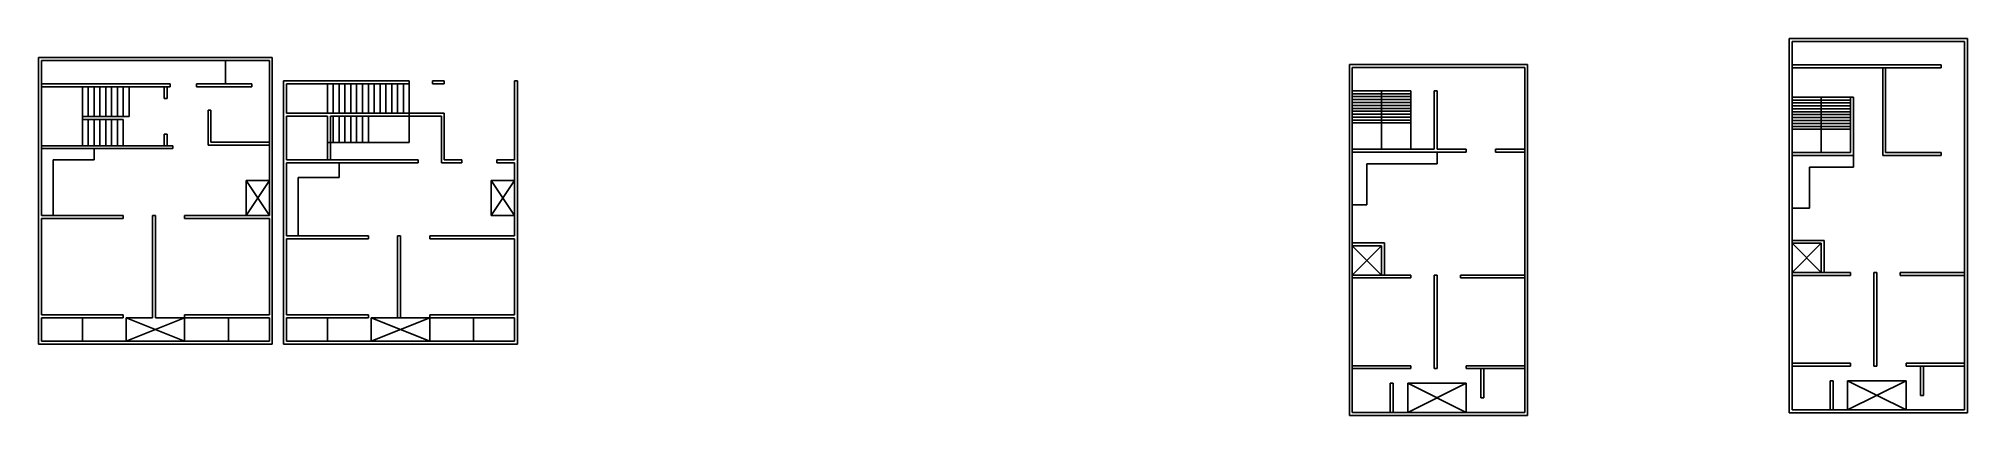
# Model space of a CAD drawing. Header units: inches. Extents: x -2678 to 1283, y 6 to 779.
import ezdxf

# ---------------------------------------------------------------- set-up
doc = ezdxf.new("R2010")
doc.units = ezdxf.units.IN
doc.header["$MEASUREMENT"] = 0

msp = doc.modelspace()

# ---------------------------------------------------------------- linework, layer by layer
for p, q in [((917.1, 779.1), (1283.1, 779.1)), ((917.1, 11.1), (917.1, 779.1)), ((923.1, 773.1), (1277.1, 773.1)), ((923.1, 17.1), (923.1, 773.1)), ((923.1, 773.1), (923.1, 725.1)), ((1277.1, 773.1), (1277.1, 17.1)), ((1283.1, 779.1), (1283.1, 11.1)), ((-2677.8, 740.2), (-2197.8, 740.2)), ((-2677.8, 152.2), (-2677.8, 740.2)), ((-2671.8, 734.2), (-2203.8, 734.2)), ((-2671.8, 734.2), (-2671.8, 686.2)), ((-2671.8, 416.2), (-2671.8, 734.2)), ((-2293.8, 734.2), (-2293.8, 686.2)), ((-2203.8, 734.2), (-2287.8, 734.2)), ((-2203.8, 734.2), (-2203.8, 530.2)), ((-2197.8, 740.2), (-2197.8, 152.2)), ((380, 726), (14, 726)), ((14, 726), (14, 6)), ((20, 720), (20, 12)), ((374, 720), (20, 720)), ((20, 720), (140, 720)), ((374, 12), (374, 720)), ((380, 6), (380, 726)), ((923.1, 725.1), (1229.1, 725.1)), ((923.1, 725.1), (923.1, 569.1)), ((923.1, 719.1), (1229.1, 719.1)), ((1109.1, 659.1), (1109.1, 719.1)), ((1115.1, 659.1), (1115.1, 719.1)), ((1229.1, 719.1), (1229.1, 725.1)), ((-2671.8, 686.2), (-2407.8, 686.2)), ((-2671.8, 686.2), (-2431.8, 686.2)), ((-2671.8, 680.2), (-2671.8, 560.2)), ((-2437.8, 680.2), (-2671.8, 680.2)), ((-2587.8, 559.3), (-2587.8, 680.2)), ((-2575.8, 679.3), (-2575.8, 619.3)), ((-2563.8, 679.3), (-2563.8, 619.3)), ((-2551.8, 679.3), (-2551.8, 619.3)), ((-2539.8, 679.3), (-2539.8, 619.3)), ((-2527.8, 679.3), (-2527.8, 619.3)), ((-2515.8, 679.3), (-2515.8, 619.3)), ((-2503.8, 679.3), (-2503.8, 619.3)), ((-2491.8, 679.3), (-2491.8, 619.3)), ((-2437.8, 680.2), (-2431.8, 680.2)), ((-2431.8, 680.2), (-2407.8, 680.2)), ((-2407.8, 680.2), (-2431.8, 680.2)), ((-2419.8, 680.2), (-2419.8, 656.2)), ((-2419.8, 656.2), (-2419.8, 680.2)), ((-2413.8, 680.2), (-2413.8, 656.2)), ((-2407.8, 680.2), (-2407.8, 686.2)), ((-2353.8, 680.2), (-2353.8, 686.2)), ((-2353.8, 686.2), (-2239.8, 686.2)), ((-2239.8, 680.2), (-2353.8, 680.2)), ((-2329.8, 680.2), (-2353.8, 680.2)), ((-2287.8, 686.2), (-2239.8, 686.2)), ((-2239.8, 686.2), (-2239.8, 680.2)), ((-2203.8, 686.2), (-2203.8, 680.2)), ((-2174.6, 692.2), (-1916.6, 692.2)), ((-2174.6, 152.2), (-2174.6, 692.2)), ((-2168.6, 686.2), (-1916.6, 686.2)), ((-2168.6, 686.2), (-1916.6, 686.2)), ((-2168.6, 626.2), (-2168.6, 686.2)), ((-2084.6, 686.2), (-2084.6, 626.2)), ((-2072.6, 686.2), (-2072.6, 626.2)), ((-2060.6, 686.2), (-2060.6, 626.2)), ((-2048.6, 686.2), (-2048.6, 626.2)), ((-2036.6, 686.2), (-2036.6, 626.2)), ((-2024.6, 686.2), (-2024.6, 626.2)), ((-2012.6, 686.2), (-2012.6, 626.2)), ((-2000.6, 686.2), (-2000.6, 626.2)), ((-1988.6, 686.2), (-1988.6, 626.2)), ((-1976.6, 686.2), (-1976.6, 626.2)), ((-1964.6, 686.2), (-1964.6, 626.2)), ((-1952.6, 686.2), (-1952.6, 626.2)), ((-1940.6, 686.2), (-1940.6, 626.2)), ((-1928.6, 686.2), (-1928.6, 626.2)), ((-1916.6, 686.2), (-1916.6, 692.2)), ((-1916.6, 686.2), (-1916.6, 626.2)), ((-1850.6, 692.2), (-1868.6, 692.2)), ((-1868.6, 692.2), (-1868.6, 686.2)), ((-1868.6, 692.2), (-1844.6, 692.2)), ((-1868.6, 686.2), (-1850.6, 686.2)), ((-1868.6, 686.2), (-1850.6, 686.2)), ((-1850.6, 686.2), (-1844.6, 686.2)), ((-1844.6, 686.2), (-1844.6, 692.2)), ((-1700.6, 686.2), (-1700.6, 692.2)), ((-1700.6, 692.2), (-1694.6, 692.2)), ((-1700.6, 686.2), (-1700.6, 530.2)), ((-1694.6, 692.2), (-1694.6, 152.2)), ((-2419.8, 656.2), (-2413.8, 656.2)), ((80, 672), (20, 672)), ((80, 666), (20, 666)), ((80, 660), (20, 660)), ((80, 654), (20, 654)), ((80, 648), (20, 648)), ((80, 642), (20, 642)), ((80, 636), (20, 636)), ((80, 552), (80, 672)), ((80, 672), (140, 672)), ((80, 672), (140, 672)), ((80, 672), (140, 672)), ((80, 672), (140, 672)), ((80, 672), (140, 672)), ((80, 666), (140, 666)), ((140, 660), (80, 660)), ((140, 654), (80, 654)), ((140, 648), (80, 648)), ((140, 642), (80, 642)), ((140, 636), (80, 636)), ((140, 672), (140, 552)), ((188, 672), (188, 552)), ((188, 672), (194, 672)), ((194, 672), (194, 552)), ((1043.1, 659.1), (923.1, 659.1)), ((923.1, 659.1), (923.1, 653.1)), ((923.1, 653.1), (983.1, 653.1)), ((923.1, 647.1), (1043.1, 647.1)), ((923.1, 641.1), (1043.1, 641.1)), ((923.1, 635.1), (1043.1, 635.1)), ((983.1, 653.1), (983.1, 659.1)), ((983.1, 659.1), (983.1, 545.1)), ((983.1, 653.1), (1043.1, 653.1)), ((1043.1, 659.1), (1049.1, 659.1)), ((1043.1, 635.1), (1043.1, 659.1)), ((1043.1, 659.1), (1049.1, 659.1)), ((1043.1, 545.1), (1043.1, 635.1)), ((1049.1, 659.1), (1049.1, 635.1)), ((1049.1, 545.1), (1049.1, 635.1)), ((1109.1, 659.1), (1109.1, 539.1)), ((1115.1, 659.1), (1115.1, 545.1)), ((-2491.8, 619.3), (-2587.8, 619.3)), ((-2503.8, 613.3), (-2587.8, 613.3)), ((-2575.8, 613.3), (-2575.8, 559.3)), ((-2563.8, 613.3), (-2563.8, 559.3)), ((-2551.8, 613.3), (-2551.8, 559.3)), ((-2539.8, 613.3), (-2539.8, 559.3)), ((-2527.8, 613.3), (-2527.8, 559.3)), ((-2515.8, 613.3), (-2515.8, 559.3)), ((-2503.8, 613.3), (-2503.8, 559.3)), ((-2329.8, 566.3), (-2329.8, 632.2)), ((-2323.8, 632.2), (-2329.8, 632.2)), ((-2323.8, 566.3), (-2323.8, 632.2)), ((-2084.6, 626.2), (-2168.6, 626.2)), ((-2168.6, 572.2), (-2168.6, 620.2)), ((-2084.6, 620.2), (-2168.6, 620.2)), ((-1850.6, 626.2), (-2084.6, 626.2)), ((-2084.6, 620.2), (-2084.6, 572.2)), ((-2084.6, 566.2), (-2084.6, 620.2)), ((-1850.6, 620.2), (-2078.6, 620.2)), ((-2078.6, 620.2), (-2078.6, 566.2)), ((-2078.6, 530.2), (-2078.6, 620.2)), ((-2072.6, 620.2), (-2072.6, 566.2)), ((-2060.6, 620.2), (-2060.6, 566.2)), ((-2048.6, 620.2), (-2048.6, 566.2)), ((-2036.6, 620.2), (-2036.6, 566.2)), ((-2024.6, 620.2), (-2024.6, 566.2)), ((-2012.6, 620.2), (-2012.6, 566.2)), ((-2000.6, 620.2), (-2000.6, 566.2)), ((-1916.5, 566.2), (-1916.6, 626.2)), ((-1850.6, 626.2), (-1844.6, 626.2)), ((-1850.6, 620.2), (-1850.6, 530.2)), ((-1844.6, 626.2), (-1844.6, 530.2)), ((80, 630), (20, 630)), ((80, 624), (20, 624)), ((80, 618), (20, 618)), ((80, 612), (20, 612)), ((80, 612), (20, 612)), ((80, 606), (20, 606)), ((140, 630), (80, 630)), ((140, 624), (80, 624)), ((140, 618), (80, 618)), ((140, 612), (80, 612)), ((140, 606), (80, 606)), ((923.1, 629.1), (1043.1, 629.1)), ((923.1, 623.1), (1043.1, 623.1)), ((923.1, 617.1), (1043.1, 617.1)), ((923.1, 611.1), (1043.1, 611.1)), ((923.1, 605.1), (1043.1, 605.1)), ((923.1, 599.1), (1043.1, 599.1)), ((-2437.8, 559.3), (-2671.8, 559.3)), ((-2587.8, 566.2), (-2587.8, 566.2)), ((-2587.8, 559.3), (-2419.7, 559.3)), ((-2437.8, 559.3), (-2431.8, 559.3)), ((-2401.8, 559.3), (-2431.8, 559.3)), ((-2419.8, 559.3), (-2419.8, 583.3)), ((-2419.8, 583.3), (-2413.8, 583.3)), ((-2413.8, 583.3), (-2413.8, 559.3)), ((-2401.8, 559.3), (-2401.8, 553.3)), ((-2329.8, 566.3), (-2329.8, 560.3)), ((-2329.8, 560.3), (-2323.8, 560.3)), ((-2203.8, 566.3), (-2323.8, 566.3)), ((-2323.8, 560.3), (-2203.8, 560.3)), ((-2203.8, 560.3), (-2203.8, 566.3)), ((-2168.6, 530.2), (-2168.6, 572.2)), ((-2084.6, 530.2), (-2084.6, 572.2)), ((-2084.6, 566.2), (-1916.5, 566.2)), ((923.1, 545.1), (923.1, 593.1)), ((923.1, 593.1), (1043.1, 593.1)), ((-2401.8, 553.3), (-2671.8, 553.3)), ((-2647.8, 416.2), (-2647.8, 530.3)), ((-2647.8, 530.3), (-2563.8, 530.3)), ((-2563.8, 530.3), (-2563.8, 553.3)), ((-2203.8, 524.2), (-2203.8, 530.2)), ((-2203.8, 524.2), (-2203.8, 416.2)), ((-1898.6, 530.2), (-2168.6, 530.2)), ((-2168.6, 530.2), (-2084.6, 530.2)), ((-2168.6, 374.2), (-2168.6, 524.2)), ((-1898.6, 524.2), (-2168.6, 524.2)), ((-2060.6, 494.2), (-2060.6, 524.2)), ((-1898.6, 530.2), (-1898.6, 524.2)), ((-1850.6, 530.2), (-1850.6, 524.2)), ((-1844.6, 524.2), (-1850.6, 524.2)), ((-1844.6, 530.2), (-1808.6, 530.2)), ((-1844.6, 524.2), (-1808.6, 524.2)), ((-1808.6, 530.2), (-1808.6, 524.2)), ((-1736.6, 524.2), (-1736.6, 530.2)), ((-1736.6, 530.2), (-1700.6, 530.2)), ((-1700.6, 524.2), (-1736.6, 524.2)), ((-1736.6, 524.2), (-1700.6, 524.2)), ((-1700.6, 524.2), (-1700.6, 374.2)), ((-1700.6, 524.2), (-1700.6, 488.2)), ((68, 552), (20, 552)), ((20, 552), (20, 546)), ((20, 552), (80, 552)), ((20, 546), (68, 546)), ((194, 522), (50, 522)), ((50, 522), (50, 438)), ((188, 552), (68, 552)), ((188, 546), (68, 546)), ((188, 546), (194, 546)), ((254, 552), (194, 552)), ((194, 546), (194, 522)), ((194, 546), (254, 546)), ((254, 552), (254, 546)), ((374, 552), (314, 552)), ((314, 546), (314, 552)), ((374, 546), (314, 546)), ((314, 546), (374, 546)), ((374, 546), (374, 552)), ((923.1, 545.1), (1043.1, 545.1)), ((923.1, 539.1), (1043.1, 539.1)), ((1049.1, 515.1), (959.1, 515.1)), ((959.1, 515.1), (959.1, 431.1)), ((1049.1, 539.1), (1043.1, 539.1)), ((1049.1, 545.1), (1049.1, 539.1)), ((1049.1, 539.1), (1049.1, 515.1)), ((1109.1, 539.1), (1229.1, 539.1)), ((1115.1, 545.1), (1229.1, 545.1)), ((1229.1, 539.1), (1229.1, 545.1)), ((-2203.8, 488.2), (-2251.8, 488.2)), ((-2203.8, 416.2), (-2251.8, 488.2)), ((-2251.8, 488.2), (-2251.8, 416.2)), ((-2251.8, 416.2), (-2203.8, 488.2)), ((-2144.6, 374.2), (-2144.6, 494.2)), ((-2144.6, 494.2), (-2060.6, 494.2)), ((-1700.6, 488.2), (-1748.6, 488.2)), ((-1748.6, 488.2), (-1748.6, 416.2)), ((-1700.6, 416.2), (-1748.6, 488.2)), ((-1748.6, 488.2), (-1748.6, 416.2)), ((-1748.6, 416.2), (-1700.6, 488.2)), ((50, 438), (20, 438)), ((-2503.8, 416.2), (-2671.8, 416.2)), ((-2503.8, 410.2), (-2671.8, 410.2)), ((-2671.8, 212.2), (-2671.8, 410.2)), ((-2503.8, 410.2), (-2503.8, 416.2)), ((-2443.8, 416.2), (-2443.8, 206.2)), ((-2437.8, 416.2), (-2443.8, 416.2)), ((-2437.8, 206.2), (-2437.8, 416.2)), ((-2203.8, 416.2), (-2377.8, 416.2)), ((-2377.8, 410.2), (-2377.8, 416.2)), ((-2203.8, 410.2), (-2377.8, 410.2)), ((-2251.8, 416.2), (-2203.8, 416.2)), ((-2203.8, 410.2), (-2203.8, 212.2)), ((-1748.6, 416.2), (-1700.6, 416.2)), ((959.1, 431.1), (923.1, 431.1)), ((-2000.6, 374.2), (-2168.6, 374.2)), ((-2168.6, 374.2), (-2144.6, 374.2)), ((-2000.6, 368.2), (-2168.6, 368.2)), ((-2168.6, 212.2), (-2168.6, 368.2)), ((-2000.6, 368.2), (-2000.6, 374.2)), ((-1940.6, 374.2), (-1940.6, 206.2)), ((-1934.6, 374.2), (-1940.6, 374.2)), ((-1934.6, 374.2), (-1940.6, 374.2)), ((-1934.6, 206.2), (-1934.6, 374.2)), ((-1700.6, 374.2), (-1874.6, 374.2)), ((-1874.6, 368.2), (-1874.6, 374.2)), ((-1700.6, 368.2), (-1874.6, 368.2)), ((-1700.6, 212.2), (-1700.6, 368.2)), ((-1700.6, 368.2), (-1700.6, 212.2)), ((20, 360), (80, 360)), ((80, 360), (86, 360)), ((86, 360), (86, 354)), ((923.1, 365.1), (983.1, 365.1)), ((983.1, 299.1), (923.1, 359.1)), ((923.1, 359.1), (983.1, 359.1)), ((983.1, 359.1), (923.1, 299.1)), ((983.1, 365.1), (989.1, 365.1)), ((983.1, 359.1), (983.1, 299.1)), ((989.1, 365.1), (989.1, 359.1)), ((989.1, 359.1), (989.1, 299.1)), ((20, 294), (20, 354)), ((20, 354), (80, 354)), ((80, 294), (20, 354)), ((20, 354), (80, 354)), ((80, 354), (20, 294)), ((80, 354), (80, 294)), ((86, 354), (86, 294)), ((20, 294), (140, 294)), ((20, 288), (140, 288)), ((140, 288), (140, 294)), ((188, 294), (194, 294)), ((188, 288), (188, 294)), ((188, 294), (194, 294)), ((188, 288), (188, 102)), ((194, 294), (194, 288)), ((194, 102), (194, 288)), ((242, 294), (374, 294)), ((242, 288), (242, 294)), ((242, 288), (374, 288)), ((923.1, 299.1), (1043.1, 299.1)), ((923.1, 293.1), (1043.1, 293.1)), ((1043.1, 293.1), (1043.1, 299.1)), ((1091.1, 293.1), (1091.1, 299.1)), ((1091.1, 299.1), (1097.1, 299.1)), ((1091.1, 293.1), (1091.1, 107.1)), ((1097.1, 299.1), (1097.1, 293.1)), ((1097.1, 107.1), (1097.1, 293.1)), ((1145.1, 299.1), (1277.1, 299.1)), ((1145.1, 293.1), (1145.1, 299.1)), ((1145.1, 293.1), (1277.1, 293.1)), ((-2671.8, 212.2), (-2503.8, 212.2)), ((-2671.8, 158.2), (-2671.8, 206.2)), ((-2503.8, 206.2), (-2671.8, 206.2)), ((-2671.8, 206.2), (-2587.8, 206.2)), ((-2587.8, 206.2), (-2587.8, 158.2)), ((-2503.8, 206.2), (-2503.8, 212.2)), ((-2497.8, 206.2), (-2443.8, 206.2)), ((-2377.8, 206.2), (-2497.8, 158.2)), ((-2497.8, 158.2), (-2497.8, 206.2)), ((-2497.8, 206.2), (-2377.8, 158.2)), ((-2437.8, 206.2), (-2377.8, 206.2)), ((-2377.8, 206.2), (-2377.8, 212.2)), ((-2377.8, 212.2), (-2203.8, 212.2)), ((-2203.8, 206.2), (-2377.8, 206.2)), ((-2377.8, 206.2), (-2377.8, 158.2)), ((-2287.8, 206.2), (-2287.8, 158.2)), ((-2203.8, 206.2), (-2203.8, 158.2)), ((-2168.6, 212.2), (-2000.6, 212.2)), ((-2168.6, 158.2), (-2168.6, 206.2)), ((-2000.6, 206.2), (-2168.6, 206.2)), ((-2168.6, 206.2), (-2084.6, 206.2)), ((-2084.6, 206.2), (-2084.6, 158.2)), ((-2000.6, 212.2), (-2000.6, 206.2)), ((-1994.6, 158.2), (-1994.6, 206.2)), ((-1994.6, 206.2), (-1940.6, 206.2)), ((-1874.6, 206.2), (-1994.6, 158.2)), ((-1994.6, 158.2), (-1994.6, 206.2)), ((-1994.6, 206.2), (-1874.6, 158.2)), ((-1940.6, 206.2), (-1934.6, 206.2)), ((-1934.6, 206.2), (-1874.6, 206.2)), ((-1874.6, 206.2), (-1874.6, 212.2)), ((-1874.6, 212.2), (-1700.6, 212.2)), ((-1700.6, 206.2), (-1874.6, 206.2)), ((-1874.6, 206.2), (-1874.6, 158.2)), ((-1700.6, 206.2), (-1784.6, 206.2)), ((-1784.6, 206.2), (-1784.6, 158.2)), ((-1700.6, 158.2), (-1700.6, 206.2)), ((-1700.6, 158.2), (-1700.6, 206.2)), ((-1700.6, 206.2), (-1700.6, 158.2)), ((-2168.6, 158.2), (-2168.6, 164.2)), ((20, 12), (20, 192)), ((-2197.8, 152.2), (-2677.8, 152.2)), ((-2203.8, 158.2), (-2671.8, 158.2)), ((-1694.6, 152.2), (-2174.6, 152.2)), ((-1700.6, 158.2), (-2168.6, 158.2)), ((-1874.6, 158.2), (-1994.6, 158.2)), ((-1940.6, 158.2), (-1934.6, 158.2)), ((20, 108), (140, 108)), ((20, 102), (20, 108)), ((140, 102), (20, 102)), ((140, 108), (140, 102)), ((188, 102), (194, 102)), ((254, 108), (374, 108)), ((254, 102), (254, 108)), ((374, 102), (254, 102)), ((284, 42), (284, 102)), ((374, 102), (290, 102)), ((290, 102), (290, 42)), ((374, 108), (374, 102)), ((923.1, 113.1), (1043.1, 113.1)), ((1043.1, 107.1), (923.1, 107.1)), ((1043.1, 113.1), (1043.1, 107.1)), ((1091.1, 107.1), (1097.1, 107.1)), ((1157.1, 113.1), (1277.1, 113.1)), ((1157.1, 107.1), (1157.1, 113.1)), ((1277.1, 107.1), (1157.1, 107.1)), ((1187.1, 47.1), (1187.1, 107.1)), ((1277.1, 107.1), (1193.1, 107.1)), ((1193.1, 107.1), (1193.1, 47.1)), ((104, 72), (98, 72)), ((98, 72), (98, 12)), ((104, 12), (104, 72)), ((134, 72), (254, 72)), ((254, 12), (134, 72)), ((134, 72), (134, 12)), ((134, 12), (254, 72)), ((254, 72), (254, 12)), ((290, 42), (284, 42)), ((1007.1, 77.1), (1001.1, 77.1)), ((1001.1, 77.1), (1001.1, 17.1)), ((1007.1, 17.1), (1007.1, 77.1)), ((1037.1, 77.1), (1157.1, 77.1)), ((1157.1, 17.1), (1037.1, 77.1)), ((1037.1, 77.1), (1037.1, 17.1)), ((1037.1, 17.1), (1157.1, 77.1)), ((1157.1, 77.1), (1157.1, 17.1)), ((1193.1, 47.1), (1187.1, 47.1)), ((14, 6), (380, 6)), ((20, 12), (374, 12)), ((20, 12), (104, 12)), ((20, 12), (140, 12)), ((188, 12), (194, 12)), ((1283.1, 11.1), (917.1, 11.1)), ((1277.1, 17.1), (923.1, 17.1))]:
    msp.add_line(p, q)

doc.saveas('drawing.dxf')
